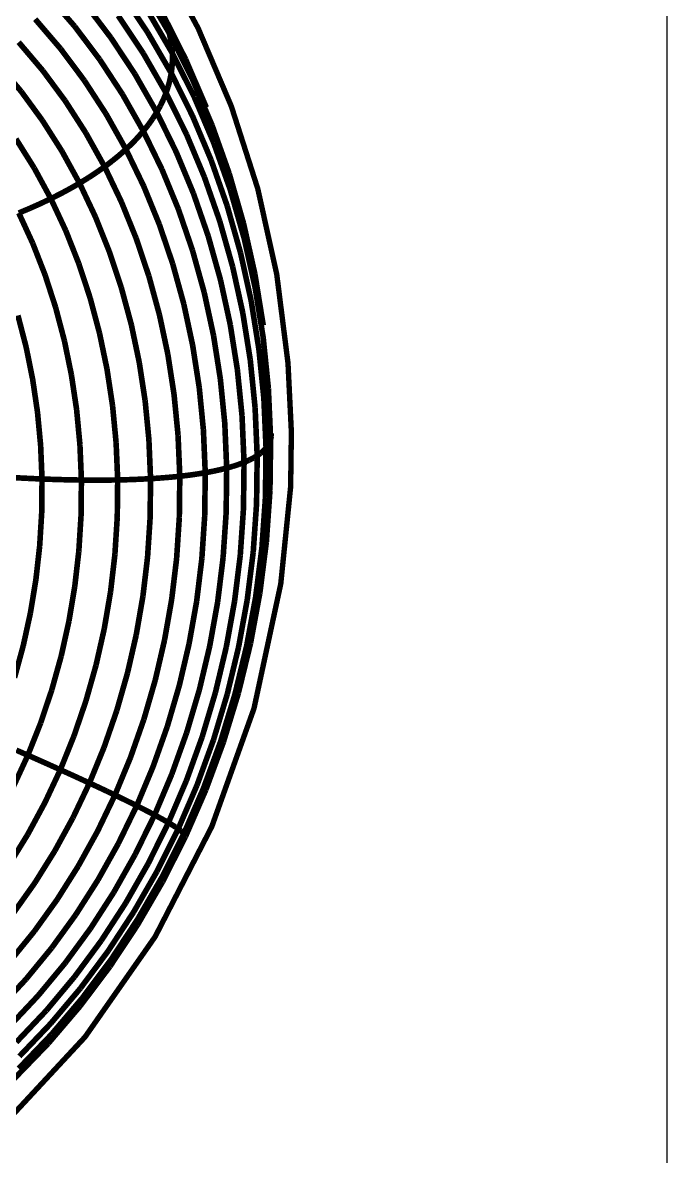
# Model space of a CAD drawing. Extents: x 0 to 153, y 0 to 163.
# Drawn here: x 112.2 to 152.8, y 37 to 108.3 of the extents above; entities that cross this region are included whole.
import ezdxf

# ---------------------------------------------------------------- set-up
doc = ezdxf.new("R2010")
doc.units = 0
doc.layers.get('0').update_dxf_attribs({"linetype": 'CONTINUOUS'})

msp = doc.modelspace()

# ---------------------------------------------------------------- linework, layer by layer
at = {"color": 7}
msp.add_lwpolyline([(0, 0), (152.753, 0), (152.753, 162.983), (0, 162.983), (0, 0)], close=True, dxfattribs=at)
at = {"color": 1, "const_width": 0.3387}
msp.add_lwpolyline([(49.4206, 34.7169), (54.1637, 31.6122), (55.8341, 30.7468), (55.8341, 7.3422), (98.4359, 7.3422), (98.4359, 30.281), (100.143, 31.1147), (105.016, 34.1381), (110.936, 38.916), (116.133, 44.5121), (120.544, 50.8222), (124.106, 57.7441), (126.76, 65.1757), (128.443, 73.0112), (129.064, 79.1146), (129.092, 81.1498), (129.109, 82.586), (128.898, 86.8938), (128.191, 92.4747), (126.996, 97.8641), (125.338, 103.036), (123.245, 107.958), (120.738, 112.606)], dxfattribs=at)
at = {"color": 5, "const_width": 0.3528}
for points in [[(121.434, 107.644), (119.834, 110.37)], [(115.484, 108.07), (113.797, 110.017)], [(120.064, 107.698), (118.423, 110.148)], [(117.76, 107.355), (116.119, 109.514)], [(121.623, 106.382), (120.077, 109.033)], [(114.601, 106.659), (112.998, 108.526)], [(119.797, 106.373), (118.219, 108.742)], [(122.466, 105.988), (120.992, 108.904)], [(121.167, 108.485), (121.314, 108.064)], [(117.051, 105.992), (115.484, 108.07)], [(121.555, 105.126), (120.064, 107.698)], [(121.314, 108.064), (121.434, 107.644)], [(121.434, 107.644), (121.525, 107.223)], [(122.864, 104.8), (121.434, 107.644)], [(113.477, 105.29), (111.96, 107.076)], [(119.272, 105.069), (117.76, 107.355)], [(121.525, 107.223), (121.588, 106.802)], [(121.588, 106.802), (121.623, 106.382)], [(116.09, 104.665), (114.601, 106.659)], [(121.229, 103.885), (119.797, 106.373)], [(121.623, 106.382), (121.63, 105.961)], [(123.008, 103.615), (121.623, 106.382)], [(112.12, 103.976), (110.688, 105.68)], [(118.492, 103.793), (117.051, 105.992)], [(121.608, 105.544), (121.555, 105.126)], [(121.63, 105.961), (121.608, 105.544)], [(123.763, 102.964), (122.466, 105.988)], [(114.888, 103.383), (113.477, 105.29)], [(117.461, 102.555), (116.09, 104.665)], [(120.643, 102.668), (119.272, 105.069)], [(121.475, 104.71), (121.366, 104.297)], [(121.555, 105.126), (121.475, 104.71)], [(122.891, 102.442), (121.555, 105.126)], [(124.123, 101.851), (122.864, 104.8)], [(113.45, 102.157), (112.12, 103.976)], [(121.366, 104.297), (121.229, 103.885)], [(116.185, 101.366), (114.888, 103.383)], [(119.801, 101.483), (118.492, 103.793)], [(121.063, 103.475), (120.868, 103.07)], [(121.229, 103.885), (121.063, 103.475)], [(122.513, 101.287), (121.229, 103.885)], [(124.225, 100.746), (123.008, 103.615)], [(118.705, 100.339), (117.461, 102.555)], [(120.643, 102.668), (120.391, 102.269)], [(120.868, 103.07), (120.643, 102.668)], [(121.872, 100.161), (120.643, 102.668)], [(114.675, 100.232), (113.45, 102.157)], [(120.11, 101.874), (119.801, 101.483)], [(120.391, 102.269), (120.11, 101.874)], [(124.065, 99.6569), (122.891, 102.442)], [(125.203, 98.8095), (124.123, 101.851)], [(117.365, 99.2449), (116.185, 101.366)], [(119.464, 101.097), (119.098, 100.715)], [(119.801, 101.483), (119.464, 101.097)], [(120.974, 99.0713), (119.801, 101.483)], [(123.64, 98.5933), (122.513, 101.287)], [(112.939, 99.1609), (111.788, 100.994)], [(119.098, 100.715), (118.705, 100.339)], [(125.271, 97.7868), (124.225, 100.746)], [(115.788, 98.2073), (114.675, 100.232)], [(118.287, 99.9684), (117.839, 99.6033)], [(118.705, 100.339), (118.287, 99.9684)], [(119.822, 98.0253), (118.705, 100.339)], [(122.953, 97.5625), (121.872, 100.161)], [(125.072, 96.7853), (124.065, 99.6569)], [(113.984, 97.2358), (112.939, 99.1609)], [(117.365, 99.2449), (116.866, 98.8921)], [(117.839, 99.6033), (117.365, 99.2449)], [(118.422, 97.0305), (117.365, 99.2449)], [(122.006, 96.5701), (120.974, 99.0713)], [(116.339, 98.5464), (115.788, 98.2073)], [(116.866, 98.8921), (116.339, 98.5464)], [(124.609, 95.8151), (123.64, 98.5933)], [(126.101, 95.6882), (125.203, 98.8095)], [(114.61, 97.5512), (113.984, 97.2358)], [(115.211, 97.8764), (114.61, 97.5512)], [(115.788, 98.2073), (115.211, 97.8764)], [(116.785, 96.0949), (115.788, 98.2073)], [(120.803, 95.625), (119.822, 98.0253)], [(123.881, 94.8806), (122.953, 97.5625)], [(126.139, 94.7498), (125.271, 97.7868)], [(113.336, 96.9271), (112.663, 96.6265)], [(113.984, 97.2358), (113.336, 96.9271)], [(114.922, 95.2253), (113.984, 97.2358)], [(119.352, 94.7332), (118.422, 97.0305)], [(125.911, 93.8389), (125.072, 96.7853)], [(112.663, 96.6265), (111.968, 96.3344)], [(112.846, 94.4259), (111.968, 96.3344)], [(117.662, 93.9024), (116.785, 96.0949)], [(122.891, 93.9892), (122.006, 96.5701)], [(121.645, 93.1471), (120.803, 95.625)], [(125.415, 92.9626), (124.609, 95.8151)], [(126.815, 92.5022), (126.101, 95.6882)], [(115.747, 93.1376), (114.922, 95.2253)], [(120.15, 92.3629), (119.352, 94.7332)], [(124.653, 92.1272), (123.881, 94.8806)], [(126.829, 91.6492), (126.139, 94.7498)], [(113.619, 92.4444), (112.846, 94.4259)], [(123.628, 91.3391), (122.891, 93.9892)], [(118.416, 91.6397), (117.662, 93.9024)], [(126.577, 90.8293), (125.911, 93.8389)], [(116.457, 90.9835), (115.747, 93.1376)], [(122.347, 90.6046), (121.645, 93.1471)], [(126.055, 90.0493), (125.415, 92.9626)], [(114.283, 90.3993), (113.619, 92.4444)], [(120.815, 89.9294), (120.15, 92.3629)], [(125.266, 89.3163), (124.653, 92.1272)], [(127.342, 89.2637), (126.815, 92.5022)], [(119.045, 89.3163), (118.416, 91.6397)], [(124.214, 88.634), (123.628, 91.3391)], [(127.338, 88.4961), (126.829, 91.6492)], [(114.837, 88.3006), (114.283, 90.3993)], [(117.046, 88.7719), (116.457, 90.9835)], [(122.903, 88.0071), (122.347, 90.6046)], [(127.067, 87.7701), (126.577, 90.8293)], [(112.43, 87.9038), (111.913, 89.8924)], [(121.343, 87.4434), (120.815, 89.9294)], [(126.526, 87.0878), (126.055, 90.0493)], [(119.543, 86.9431), (119.045, 89.3163)], [(125.718, 86.4581), (125.266, 89.3163)], [(115.277, 86.155), (114.837, 88.3006)], [(117.516, 86.5131), (117.046, 88.7719)], [(124.646, 85.882), (124.214, 88.634)], [(127.664, 85.3073), (127.338, 88.4961)], [(112.841, 85.8711), (112.43, 87.9038)], [(123.315, 85.3666), (122.903, 88.0071)], [(127.38, 84.6737), (127.067, 87.7701)], [(119.913, 84.5301), (119.543, 86.9431)], [(121.733, 84.9147), (121.343, 87.4434)], [(126.829, 84.092), (126.526, 87.0878)], [(115.604, 83.9735), (115.277, 86.155)], [(117.865, 84.2162), (117.516, 86.5131)], [(126.008, 83.5642), (125.718, 86.4581)], [(113.145, 83.8055), (112.841, 85.8711)], [(124.923, 83.0972), (124.646, 85.882)], [(121.984, 82.3556), (121.733, 84.9147)], [(123.578, 82.6932), (123.315, 85.3666)], [(127.518, 81.5552), (127.38, 84.6737)], [(127.806, 82.0939), (127.664, 85.3073)], [(115.813, 81.7644), (115.604, 83.9735)], [(118.088, 81.89), (117.865, 84.2162)], [(120.15, 82.0872), (119.913, 84.5301)], [(126.96, 81.0715), (126.829, 84.092)], [(113.342, 81.7136), (113.145, 83.8055)], [(126.135, 80.6496), (126.008, 83.5642)], [(123.694, 79.9994), (123.578, 82.6932)], [(125.043, 80.2915), (124.923, 83.0972)], [(118.188, 79.5457), (118.088, 81.89)], [(120.255, 79.6258), (120.15, 82.0872)], [(122.094, 79.7775), (121.984, 82.3556)], [(127.74, 81.9079), (127.643, 81.7287)], [(127.806, 82.0939), (127.74, 81.9079)], [(127.763, 78.8691), (127.806, 82.0939)], [(127.842, 82.2854), (127.806, 82.0939)], [(127.847, 82.4826), (127.842, 82.2854)], [(113.43, 79.605), (113.342, 81.7136)], [(115.907, 79.539), (115.813, 81.7644)], [(127.176, 81.2257), (126.96, 81.0715)], [(127.361, 81.3869), (127.176, 81.2257)], [(127.518, 81.5552), (127.361, 81.3869)], [(127.477, 78.4243), (127.518, 81.5552)], [(127.643, 81.7287), (127.518, 81.5552)], [(125.436, 80.403), (125.043, 80.2915)], [(125.8, 80.5229), (125.436, 80.403)], [(126.135, 80.6496), (125.8, 80.5229)], [(126.097, 77.7254), (126.135, 80.6496)], [(126.439, 80.7833), (126.135, 80.6496)], [(126.715, 80.924), (126.439, 80.7833)], [(126.96, 81.0715), (126.715, 80.924)], [(126.921, 78.0426), (126.96, 81.0715)], [(112.565, 79.6438), (111.68, 79.6893)], [(121.507, 79.7183), (120.894, 79.6685)], [(122.094, 79.7775), (121.507, 79.7183)], [(122.064, 77.1895), (122.094, 79.7775)], [(122.655, 79.8435), (122.094, 79.7775)], [(123.188, 79.9179), (122.655, 79.8435)], [(123.694, 79.9994), (123.188, 79.9179)], [(123.661, 77.2968), (123.694, 79.9994)], [(124.172, 80.0887), (123.694, 79.9994)], [(124.622, 80.1867), (124.172, 80.0887)], [(125.043, 80.2915), (124.622, 80.1867)], [(125.009, 77.476), (125.043, 80.2915)], [(113.43, 79.605), (112.565, 79.6438)], [(113.41, 77.4883), (113.43, 79.605)], [(114.277, 79.5747), (113.43, 79.605)], [(115.102, 79.5528), (114.277, 79.5747)], [(115.907, 79.539), (115.102, 79.5528)], [(115.883, 77.3053), (115.907, 79.539)], [(116.689, 79.5334), (115.907, 79.539)], [(117.45, 79.5348), (116.689, 79.5334)], [(118.188, 79.5457), (117.45, 79.5348)], [(118.161, 77.1934), (118.188, 79.5457)], [(118.901, 79.5637), (118.188, 79.5457)], [(119.59, 79.5913), (118.901, 79.5637)], [(120.255, 79.6258), (119.59, 79.5913)], [(120.227, 77.155), (120.255, 79.6258)], [(120.894, 79.6685), (120.255, 79.6258)], [(127.259, 75.2972), (127.477, 78.4243)], [(127.537, 75.6476), (127.763, 78.8691)], [(125.896, 74.8026), (126.097, 77.7254)], [(126.712, 75.015), (126.921, 78.0426)], [(113.28, 75.3745), (113.41, 77.4883)], [(115.744, 75.0729), (115.883, 77.3053)], [(118.011, 74.8425), (118.161, 77.1934)], [(120.066, 74.6855), (120.227, 77.155)], [(121.893, 74.603), (122.064, 77.1895)], [(123.48, 74.5945), (123.661, 77.2968)], [(124.817, 74.6622), (125.009, 77.476)], [(127.129, 72.4422), (127.537, 75.6476)], [(113.043, 73.2702), (113.28, 75.3745)], [(115.489, 72.8514), (115.744, 75.0729)], [(117.738, 72.5029), (118.011, 74.8425)], [(119.774, 72.2284), (120.066, 74.6855)], [(125.534, 71.8936), (125.896, 74.8026)], [(126.333, 72.0027), (126.712, 75.015)], [(126.865, 72.1857), (127.259, 75.2972)], [(121.583, 72.0302), (121.893, 74.603)], [(123.153, 71.9074), (123.48, 74.5945)], [(124.473, 71.8619), (124.817, 74.6622)], [(112.7, 71.1853), (113.043, 73.2702)], [(115.12, 70.6508), (115.489, 72.8514)], [(117.343, 70.1848), (117.738, 72.5029)], [(119.352, 69.795), (119.774, 72.2284)], [(121.135, 69.4792), (121.583, 72.0302)], [(122.678, 69.2436), (123.153, 71.9074)], [(123.974, 69.088), (124.473, 71.8619)], [(125.011, 69.0136), (125.534, 71.8936)], [(125.787, 69.0178), (126.333, 72.0027)], [(126.297, 69.1032), (126.865, 72.1857)], [(126.541, 69.2672), (127.129, 72.4422)], [(112.251, 69.1279), (112.7, 71.1853)], [(114.638, 68.4788), (115.12, 70.6508)], [(116.826, 67.8988), (117.343, 70.1848)], [(118.802, 67.3929), (119.352, 69.795)], [(111.7, 67.1079), (112.251, 69.1279)], [(120.552, 66.9643), (121.135, 69.4792)], [(122.063, 66.6171), (122.678, 69.2436)], [(123.325, 66.3512), (123.974, 69.088)], [(124.332, 66.1705), (125.011, 69.0136)], [(125.078, 66.0742), (125.787, 69.0178)], [(125.559, 66.0619), (126.297, 69.1032)], [(125.776, 66.1349), (126.541, 69.2672)], [(114.044, 66.3455), (114.638, 68.4788)], [(116.192, 65.6527), (116.826, 67.8988)], [(118.127, 65.0339), (118.802, 67.3929)], [(119.835, 64.4934), (120.552, 66.9643)], [(113.344, 64.2606), (114.044, 66.3455)], [(121.306, 64.0362), (122.063, 66.6171)], [(122.528, 63.664), (123.325, 66.3512)], [(123.497, 63.3786), (124.332, 66.1705)], [(124.836, 63.0576), (125.776, 66.1349)], [(115.442, 63.4573), (116.192, 65.6527)], [(124.207, 63.1818), (125.078, 66.0742)], [(124.653, 63.0756), (125.559, 66.0619)], [(117.329, 62.7271), (118.127, 65.0339)], [(112.538, 62.2321), (113.344, 64.2606)], [(118.988, 62.078), (119.835, 64.4934)], [(120.412, 61.5128), (121.306, 64.0362)], [(114.581, 61.3198), (115.442, 63.4573)], [(121.588, 61.0348), (122.528, 63.664)], [(122.512, 60.6488), (123.497, 63.3786)], [(116.411, 60.4834), (117.329, 62.7271)], [(123.177, 60.3539), (124.207, 63.1818)], [(123.583, 60.1543), (124.653, 63.0756)], [(123.727, 60.0495), (124.836, 63.0576)], [(111.631, 60.2686), (112.538, 62.2321)], [(112.538, 62.2321), (111.811, 62.5521)], [(113.242, 61.9206), (112.538, 62.2321)], [(113.923, 61.6162), (113.242, 61.9206)], [(118.015, 59.727), (118.988, 62.078)], [(113.611, 59.2529), (114.581, 61.3198)], [(114.581, 61.3198), (113.923, 61.6162)], [(115.215, 61.0334), (114.581, 61.3198)], [(119.385, 59.0571), (120.412, 61.5128)], [(115.825, 60.7536), (115.215, 61.0334)], [(115.378, 58.3117), (116.411, 60.4834)], [(116.411, 60.4834), (115.825, 60.7536)], [(116.972, 60.223), (116.411, 60.4834)], [(120.508, 58.4771), (121.588, 61.0348)], [(121.379, 57.9921), (122.512, 60.6488)], [(116.921, 57.4516), (118.015, 59.727)], [(117.507, 59.9708), (116.972, 60.223)], [(118.015, 59.727), (117.507, 59.9708)], [(118.499, 59.4942), (118.015, 59.727)], [(121.995, 57.6019), (123.177, 60.3539)], [(122.353, 57.3126), (123.583, 60.1543)], [(122.452, 57.1211), (123.727, 60.0495)], [(112.536, 57.2615), (113.611, 59.2529)], [(118.229, 56.6801), (119.385, 59.0571)], [(118.955, 59.2709), (118.499, 59.4942)], [(119.385, 59.0571), (118.955, 59.2709)], [(119.786, 58.8532), (119.385, 59.0571)], [(114.234, 56.2197), (115.378, 58.3117)], [(119.291, 56.0007), (120.508, 58.4771)], [(120.161, 58.6602), (119.786, 58.8532)], [(120.508, 58.4771), (120.161, 58.6602)], [(120.826, 58.3046), (120.508, 58.4771)], [(121.117, 58.1434), (120.826, 58.3046)], [(120.106, 55.4193), (121.379, 57.9921)], [(120.665, 54.9381), (121.995, 57.6019)], [(121.379, 57.9921), (121.117, 58.1434)], [(121.613, 57.8513), (121.379, 57.9921)], [(121.819, 57.7219), (121.613, 57.8513)], [(121.995, 57.6019), (121.819, 57.7219)], [(122.144, 57.4947), (121.995, 57.6019)], [(111.362, 55.3558), (112.536, 57.2615)], [(115.708, 55.2609), (116.921, 57.4516)], [(120.97, 54.5592), (122.353, 57.3126)], [(121.018, 54.2865), (122.452, 57.1211)], [(122.262, 57.398), (122.144, 57.4947)], [(122.353, 57.3126), (122.262, 57.398)], [(122.415, 57.2368), (122.353, 57.3126)], [(122.448, 57.1733), (122.415, 57.2368)], [(122.452, 57.1211), (122.448, 57.1733)], [(112.985, 54.2177), (114.234, 56.2197)], [(116.947, 54.3913), (118.229, 56.6801)], [(117.945, 53.6166), (119.291, 56.0007)], [(114.384, 53.1633), (115.708, 55.2609)], [(118.695, 52.9428), (120.106, 55.4193)], [(119.192, 52.3723), (120.665, 54.9381)], [(111.633, 52.3145), (112.985, 54.2177)], [(115.548, 52.2002), (116.947, 54.3913)], [(119.43, 51.5553), (121.018, 54.2865)], [(119.437, 51.9095), (120.97, 54.5592)], [(116.475, 51.3334), (117.945, 53.6166)], [(112.952, 51.1679), (114.384, 53.1633)], [(117.153, 50.57), (118.695, 52.9428)], [(114.037, 50.1153), (115.548, 52.2002)], [(117.583, 49.9152), (119.192, 52.3723)], [(117.763, 49.3695), (119.437, 51.9095)], [(111.42, 49.2841), (112.952, 51.1679)], [(114.884, 49.1613), (116.475, 51.3334)], [(117.695, 48.9398), (119.43, 51.5553)], [(115.486, 48.314), (117.153, 50.57)], [(112.419, 48.1461), (114.037, 50.1153)], [(115.845, 47.5767), (117.583, 49.9152)], [(113.182, 47.1096), (114.884, 49.1613)], [(115.955, 46.9554), (117.763, 49.3695)], [(113.703, 46.1807), (115.486, 48.314)], [(115.82, 46.451), (117.695, 48.9398)], [(110.701, 46.3007), (112.419, 48.1461)], [(111.376, 45.1859), (113.182, 47.1096)], [(113.983, 45.3679), (115.845, 47.5767)], [(114.019, 44.6719), (115.955, 46.9554)], [(111.811, 44.1826), (113.703, 46.1807)], [(113.814, 44.0986), (115.82, 46.451)], [(112.006, 43.2964), (113.983, 45.3679)], [(111.682, 41.8938), (113.814, 44.0986)], [(111.963, 42.5319), (114.019, 44.6719)]]:
    msp.add_lwpolyline(points, dxfattribs=at)

doc.saveas('drawing.dxf')
